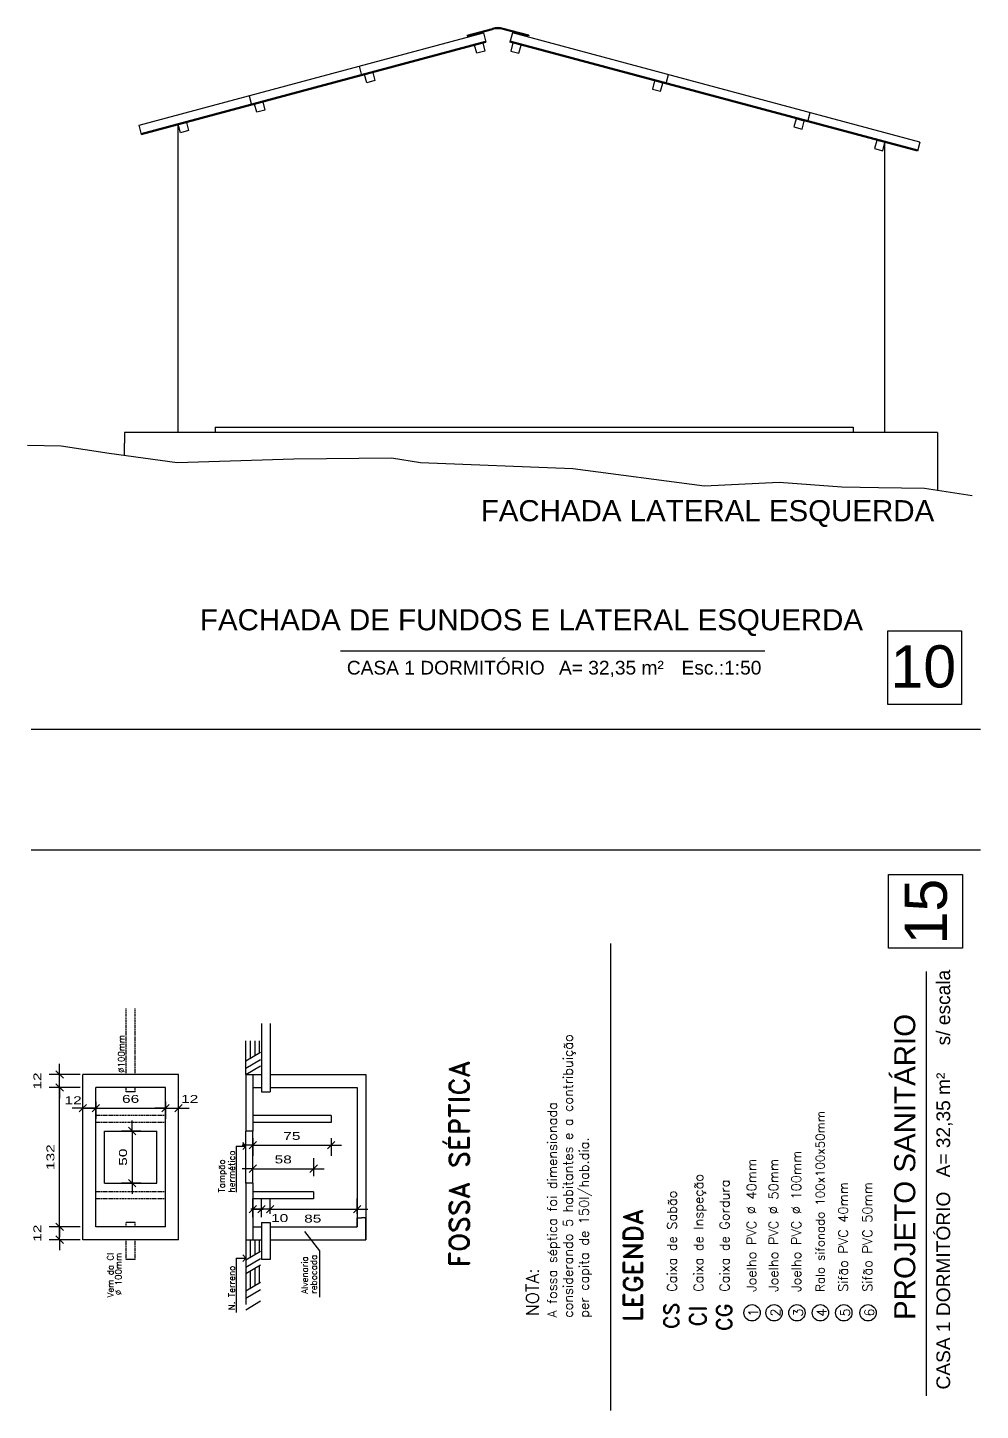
# Model space of a CAD drawing. Header units: millimetres. Extents: x 379 to 8329, y 269 to 4802.
# Drawn here: x 4833 to 5737, y 1172 to 2484 of the extents above; entities that cross this region are included whole.
import ezdxf

# ---------------------------------------------------------------- set-up
doc = ezdxf.new("R2010")
doc.units = ezdxf.units.MM
doc.header["$LTSCALE"] = 20
doc.header["$MEASUREMENT"] = 0
doc.linetypes.add('HIDDEN', pattern=[0.375, 0.25, -0.125])
for name, color, linetype in [('1', 7, 'Continuous'), ('Cotas', 7, 'Continuous'), ('ELE-TXT', 9, 'Continuous'), ('Esquadria', 3, 'Continuous'), ('GROSSA', 1, 'Continuous'), ('SAN-4', 4, 'Continuous'), ('SAN-SIMB', 2, 'Continuous'), ('SAN-TXT', 9, 'Continuous'), ('Texto', 2, 'Continuous')]:
    doc.layers.add(name, color=color, linetype=linetype)
doc.styles.add('BUILD', font='romand.shx')
doc.styles.add('REGUA100', font='arial.ttf', dxfattribs={"width": 1.4})
doc.styles.add('ROMANS', font='romans.shx')
doc.styles.add('Textos Gd.', font='arial.ttf', dxfattribs={"height": 0.15})
doc.dimstyles.new('ISO-25', dxfattribs={"dimscale": 5, "dimtxt": 1.5, "dimasz": 0.01, "dimexe": 2, "dimexo": 3, "dimgap": 0.98, "dimtad": 1, "dimrnd": 0.5, "dimtxsty": 'REGUA100', "dimblk1": 'COTATR', "dimblk2": 'COTATR', "dimsah": 1, "dimcen": 4, "dimdle": 4, "dimclrd": 1, "dimclre": 1, "dimclrt": 2, "dimaunit": 1, "dimadec": 0, "dimazin": 0, "dimtfac": 1, "dimtofl": 0, "dimtmove": 2, "dimatfit": 3, "dimldrblk": 'COTATR', "dimfxl": 1, "dimarcsym": 0})
doc.dimstyles.new('KARLA', dxfattribs={"dimscale": 0, "dimtxt": 0.1, "dimasz": 0.05, "dimexe": 0.05, "dimexo": 0.02, "dimgap": 0.05, "dimtad": 0, "dimdsep": 46, "dimtxsty": 'ROMANS', "dimblk1": 'OBLIQUE', "dimblk2": 'OBLIQUE', "dimsah": 1, "dimcen": 2.5, "dimdle": 0.05, "dimclrt": 3, "dimadec": 0, "dimazin": 0, "dimtfac": 1, "dimtdec": 4, "dimtofl": 0, "dimtmove": 0, "dimatfit": 3, "dimldrblk": 'OBLIQUE', "dimfxl": 1, "dimtolj": 1, "dimtzin": 0, "dimarcsym": 0})

# ---------------------------------------------------------------- blocks, each defined once
blk = doc.blocks.new('_Oblique')
at = {"layer": 'Esquadria', "color": 0, "lineweight": -2}
blk.add_line((-0.5, -0.5), (0.5, 0.5), dxfattribs=at)
blk = doc.blocks.new('*D216')
at = {"layer": 'DEFPOINTS', "color": 0, "transparency": 16777216}
for p in [(5145.9, 1355), (5145.9, 1346.4), (5154.2, 1334.1)]:
    blk.add_point(p, dxfattribs=at)
at = {"layer": 'SAN-SIMB', "color": 0, "lineweight": -2, "transparency": 16777216}
for p, q in [((5145.9, 1346.4), (5145.9, 1355)), ((5145.9, 1355), (5150, 1355)), ((5154.2, 1355), (5150.1, 1355)), ((5154.2, 1334.1), (5154.2, 1355))]:
    blk.add_line(p, q, dxfattribs=at)
at = {"layer": 'SAN-SIMB', "color": 0, "lineweight": -2, "transparency": 16777216, "xscale": 0.02, "yscale": 0.02, "zscale": 0.02, "rotation": 180}
blk.add_blockref('_Oblique', (5145.9, 1355), dxfattribs=at)
at = {"layer": 'SAN-SIMB', "color": 0, "lineweight": -2, "transparency": 16777216, "xscale": 0.02, "yscale": 0.02, "zscale": 0.02}
blk.add_blockref('_Oblique', (5154.2, 1355), dxfattribs=at)
at = {"layer": 'SAN-SIMB', "color": 3, "transparency": 16777216, "insert": (5150, 1355), "char_height": 0.06, "attachment_point": 5, "style": 'ROMANS'}
blk.add_mtext('\\A1;0.1', dxfattribs=at)
blk = doc.blocks.new('COTATR')
at = {"color": 6}
blk.add_line((-71, -71), (71, 71), dxfattribs=at)
at = {"color": 0, "linetype": 'ByBlock'}
blk.add_line((0, 0), (200, 0), dxfattribs=at)
blk = doc.blocks.new('*D217')
at = {"layer": '1', "color": 1, "lineweight": -2, "transparency": 16777216}
for p, q in [((4883.1, 1490.8), (4853.8, 1490.8)), ((4863.8, 1478.5), (4863.8, 1490.8)), ((4883.1, 1478.4), (4853.8, 1478.4))]:
    blk.add_line(p, q, dxfattribs=at)
at = {"layer": 'DEFPOINTS', "color": 0, "transparency": 16777216}
for p in [(4863.8, 1490.8), (4898.1, 1490.8), (4898.1, 1478.4)]:
    blk.add_point(p, dxfattribs=at)
at = {"layer": '1', "color": 1, "lineweight": -2, "transparency": 16777216, "xscale": 0.05, "yscale": 0.05, "zscale": 0.05}
for p, rotation in [((4863.8, 1490.8), 90), ((4863.8, 1478.4), 270)]:
    blk.add_blockref('COTATR', p, dxfattribs=dict(at, rotation=rotation))
at = {"layer": '1', "color": 2, "transparency": 16777216, "insert": (4842.7, 1484.6), "char_height": 7.5, "attachment_point": 5, "rotation": 90, "style": 'REGUA100'}
blk.add_mtext('12', dxfattribs=at)
blk = doc.blocks.new('*D218')
at = {"layer": '1', "color": 1, "lineweight": -2, "transparency": 16777216}
for p, q in [((4883.1, 1478.4), (4853.8, 1478.4)), ((4863.8, 1346.5), (4863.8, 1478.4)), ((4883.1, 1346.4), (4853.8, 1346.4))]:
    blk.add_line(p, q, dxfattribs=at)
at = {"layer": 'DEFPOINTS', "color": 0, "transparency": 16777216}
for p in [(4863.8, 1478.4), (4898.1, 1478.4), (4898.1, 1346.4)]:
    blk.add_point(p, dxfattribs=at)
at = {"layer": '1', "color": 1, "lineweight": -2, "transparency": 16777216, "xscale": 0.05, "yscale": 0.05, "zscale": 0.05}
for p, rotation in [((4863.8, 1478.4), 90), ((4863.8, 1346.4), 270)]:
    blk.add_blockref('COTATR', p, dxfattribs=dict(at, rotation=rotation))
at = {"layer": '1', "color": 2, "transparency": 16777216, "insert": (4855.1, 1412.4), "char_height": 7.5, "attachment_point": 5, "rotation": 90, "style": 'REGUA100'}
blk.add_mtext('132', dxfattribs=at)
blk = doc.blocks.new('*D219')
at = {"layer": '1', "color": 1, "lineweight": -2, "transparency": 16777216}
for p, q in [((4883.1, 1346.4), (4853.8, 1346.4)), ((4863.8, 1334.1), (4863.8, 1346.4)), ((4883.1, 1334.1), (4853.8, 1334.1))]:
    blk.add_line(p, q, dxfattribs=at)
at = {"layer": 'DEFPOINTS', "color": 0, "transparency": 16777216}
for p in [(4863.8, 1346.4), (4898.1, 1346.4), (4898.1, 1334.1)]:
    blk.add_point(p, dxfattribs=at)
at = {"layer": '1', "color": 1, "lineweight": -2, "transparency": 16777216, "xscale": 0.05, "yscale": 0.05, "zscale": 0.05}
for p, rotation in [((4863.8, 1346.4), 90), ((4863.8, 1334.1), 270)]:
    blk.add_blockref('COTATR', p, dxfattribs=dict(at, rotation=rotation))
at = {"layer": '1', "color": 2, "transparency": 16777216, "insert": (4842.7, 1340.3), "char_height": 7.5, "attachment_point": 5, "rotation": 90, "style": 'REGUA100'}
blk.add_mtext('12', dxfattribs=at)
blk = doc.blocks.new('*D220')
at = {"layer": '1', "color": 1, "lineweight": -2, "transparency": 16777216}
for p, q in [((4898.1, 1465), (4898.1, 1448.8)), ((4898.2, 1458.8), (4964.1, 1458.8)), ((4964.1, 1465), (4964.1, 1448.8))]:
    blk.add_line(p, q, dxfattribs=at)
at = {"layer": 'DEFPOINTS', "color": 0, "transparency": 16777216}
for p in [(4898.1, 1480), (4964.1, 1480), (4964.1, 1458.8)]:
    blk.add_point(p, dxfattribs=at)
at = {"layer": '1', "color": 1, "lineweight": -2, "transparency": 16777216, "xscale": 0.05, "yscale": 0.05, "zscale": 0.05, "rotation": 180}
blk.add_blockref('COTATR', (4898.1, 1458.8), dxfattribs=at)
at = {"layer": '1', "color": 1, "lineweight": -2, "transparency": 16777216, "xscale": 0.05, "yscale": 0.05, "zscale": 0.05}
blk.add_blockref('COTATR', (4964.1, 1458.8), dxfattribs=at)
at = {"layer": '1', "color": 2, "transparency": 16777216, "insert": (4931.1, 1467.6), "char_height": 7.5, "attachment_point": 5, "style": 'REGUA100'}
blk.add_mtext('66', dxfattribs=at)
blk = doc.blocks.new('*D221')
at = {"layer": '1', "color": 1, "lineweight": -2, "transparency": 16777216}
for p, q in [((4964.1, 1439.4), (4964.1, 1468.8)), ((4976.5, 1439.4), (4976.5, 1468.8)), ((4964.2, 1458.8), (4976.5, 1458.8))]:
    blk.add_line(p, q, dxfattribs=at)
at = {"layer": 'DEFPOINTS', "color": 0, "transparency": 16777216}
for p in [(4976.5, 1458.8), (4964.1, 1424.4), (4976.5, 1424.4)]:
    blk.add_point(p, dxfattribs=at)
at = {"layer": '1', "color": 1, "lineweight": -2, "transparency": 16777216, "xscale": 0.05, "yscale": 0.05, "zscale": 0.05, "rotation": 180}
blk.add_blockref('COTATR', (4964.1, 1458.8), dxfattribs=at)
at = {"layer": '1', "color": 1, "lineweight": -2, "transparency": 16777216, "xscale": 0.05, "yscale": 0.05, "zscale": 0.05}
blk.add_blockref('COTATR', (4976.5, 1458.8), dxfattribs=at)
at = {"layer": '1', "color": 2, "transparency": 16777216, "insert": (4987.1, 1467.6), "char_height": 7.5, "attachment_point": 5, "style": 'REGUA100'}
blk.add_mtext('12', dxfattribs=at)
blk = doc.blocks.new('*D222')
at = {"layer": '1', "color": 1, "lineweight": -2, "transparency": 16777216}
for p, q in [((4885.8, 1439.4), (4885.8, 1468.8)), ((4898.1, 1439.4), (4898.1, 1468.8)), ((4885.8, 1458.8), (4898.1, 1458.8))]:
    blk.add_line(p, q, dxfattribs=at)
at = {"layer": 'DEFPOINTS', "color": 0, "transparency": 16777216}
for p in [(4898.1, 1458.8), (4885.8, 1424.4), (4898.1, 1424.4)]:
    blk.add_point(p, dxfattribs=at)
at = {"layer": '1', "color": 1, "lineweight": -2, "transparency": 16777216, "xscale": 0.05, "yscale": 0.05, "zscale": 0.05, "rotation": 180}
blk.add_blockref('COTATR', (4885.8, 1458.8), dxfattribs=at)
at = {"layer": '1', "color": 1, "lineweight": -2, "transparency": 16777216, "xscale": 0.05, "yscale": 0.05, "zscale": 0.05}
blk.add_blockref('COTATR', (4898.1, 1458.8), dxfattribs=at)
at = {"layer": '1', "color": 2, "transparency": 16777216, "insert": (4876.6, 1466.4), "char_height": 7.5, "attachment_point": 5, "style": 'REGUA100'}
blk.add_mtext('12', dxfattribs=at)
blk = doc.blocks.new('*D223')
at = {"layer": '1', "color": 1, "lineweight": -2, "transparency": 16777216}
for p, q in [((4940.9, 1437.2), (4922.6, 1437.2)), ((4932.6, 1437.1), (4932.6, 1387.7)), ((4940.9, 1387.7), (4922.6, 1387.7))]:
    blk.add_line(p, q, dxfattribs=at)
at = {"layer": 'DEFPOINTS', "color": 0, "transparency": 16777216}
for p in [(4955.9, 1437.2), (4932.6, 1387.7), (4955.9, 1387.7)]:
    blk.add_point(p, dxfattribs=at)
at = {"layer": '1', "color": 1, "lineweight": -2, "transparency": 16777216, "xscale": 0.05, "yscale": 0.05, "zscale": 0.05}
for p, rotation in [((4932.6, 1437.2), 90), ((4932.6, 1387.7), 270)]:
    blk.add_blockref('COTATR', p, dxfattribs=dict(at, rotation=rotation))
at = {"layer": '1', "color": 2, "transparency": 16777216, "insert": (4923.9, 1412.4), "char_height": 7.5, "attachment_point": 5, "rotation": 90, "style": 'REGUA100'}
blk.add_mtext('50', dxfattribs=at)
blk = doc.blocks.new('*D224')
at = {"layer": '1', "color": 1, "lineweight": -2, "transparency": 16777216}
for p, q in [((5046.9, 1430.4), (5046.9, 1413.8)), ((5121.2, 1430.4), (5121.2, 1413.8)), ((5047, 1423.8), (5121.1, 1423.8))]:
    blk.add_line(p, q, dxfattribs=at)
at = {"layer": 'DEFPOINTS', "color": 0, "transparency": 16777216}
for p in [(5046.9, 1445.4), (5121.2, 1445.4), (5121.2, 1423.8)]:
    blk.add_point(p, dxfattribs=at)
at = {"layer": '1', "color": 1, "lineweight": -2, "transparency": 16777216, "xscale": 0.05, "yscale": 0.05, "zscale": 0.05, "rotation": 180}
blk.add_blockref('COTATR', (5046.9, 1423.8), dxfattribs=at)
at = {"layer": '1', "color": 1, "lineweight": -2, "transparency": 16777216, "xscale": 0.05, "yscale": 0.05, "zscale": 0.05}
blk.add_blockref('COTATR', (5121.2, 1423.8), dxfattribs=at)
at = {"layer": '1', "color": 2, "transparency": 16777216, "insert": (5084, 1432.5), "char_height": 7.5, "attachment_point": 5, "style": 'REGUA100'}
blk.add_mtext('75', dxfattribs=at)
blk = doc.blocks.new('*D225')
at = {"layer": '1', "color": 1, "lineweight": -2, "transparency": 16777216}
for p, q in [((5046.9, 1394.4), (5046.9, 1411.5)), ((5104.7, 1394.4), (5104.7, 1411.5)), ((5047, 1401.5), (5104.6, 1401.5))]:
    blk.add_line(p, q, dxfattribs=at)
at = {"layer": 'DEFPOINTS', "color": 0, "transparency": 16777216}
for p in [(5104.7, 1401.5), (5046.9, 1379.4), (5104.7, 1379.4)]:
    blk.add_point(p, dxfattribs=at)
at = {"layer": '1', "color": 1, "lineweight": -2, "transparency": 16777216, "xscale": 0.05, "yscale": 0.05, "zscale": 0.05, "rotation": 180}
blk.add_blockref('COTATR', (5046.9, 1401.5), dxfattribs=at)
at = {"layer": '1', "color": 1, "lineweight": -2, "transparency": 16777216, "xscale": 0.05, "yscale": 0.05, "zscale": 0.05}
blk.add_blockref('COTATR', (5104.7, 1401.5), dxfattribs=at)
at = {"layer": '1', "color": 2, "transparency": 16777216, "insert": (5075.8, 1410.2), "char_height": 7.5, "attachment_point": 5, "style": 'REGUA100'}
blk.add_mtext('58', dxfattribs=at)
blk = doc.blocks.new('*D226')
at = {"layer": '1', "color": 1, "lineweight": -2, "transparency": 16777216}
for p, q in [((5046.9, 1355.4), (5046.9, 1373.1)), ((5055.2, 1355.4), (5055.2, 1373.1)), ((5046.9, 1363.1), (5046.8, 1363.1)), ((5055.2, 1363.1), (5055.3, 1363.1))]:
    blk.add_line(p, q, dxfattribs=at)
at = {"layer": 'DEFPOINTS', "color": 0, "transparency": 16777216}
for p in [(5046.9, 1363.1), (5046.9, 1340.4), (5055.2, 1340.4)]:
    blk.add_point(p, dxfattribs=at)
at = {"layer": '1', "color": 1, "lineweight": -2, "transparency": 16777216, "xscale": 0.05, "yscale": 0.05, "zscale": 0.05}
blk.add_blockref('COTATR', (5046.9, 1363.1), dxfattribs=at)
at = {"layer": '1', "color": 1, "lineweight": -2, "transparency": 16777216, "xscale": 0.05, "yscale": 0.05, "zscale": 0.05, "rotation": 180}
blk.add_blockref('COTATR', (5055.2, 1363.1), dxfattribs=at)
at = {"layer": '1', "color": 2, "transparency": 16777216, "insert": (5072.4, 1354.6), "char_height": 7.5, "attachment_point": 5, "style": 'REGUA100'}
blk.add_mtext('10', dxfattribs=at)
blk = doc.blocks.new('*D227')
at = {"layer": '1', "color": 1, "lineweight": -2, "transparency": 16777216}
for p, q in [((5063.4, 1358.8), (5063.4, 1373.1)), ((5145.9, 1358.8), (5145.9, 1373.1)), ((5063.5, 1363.1), (5145.9, 1363.1))]:
    blk.add_line(p, q, dxfattribs=at)
at = {"layer": 'DEFPOINTS', "color": 0, "transparency": 16777216}
for p in [(5145.9, 1363.1), (5063.4, 1343.8), (5145.9, 1343.8)]:
    blk.add_point(p, dxfattribs=at)
at = {"layer": '1', "color": 1, "lineweight": -2, "transparency": 16777216, "xscale": 0.05, "yscale": 0.05, "zscale": 0.05, "rotation": 180}
blk.add_blockref('COTATR', (5063.4, 1363.1), dxfattribs=at)
at = {"layer": '1', "color": 1, "lineweight": -2, "transparency": 16777216, "xscale": 0.05, "yscale": 0.05, "zscale": 0.05}
blk.add_blockref('COTATR', (5145.9, 1363.1), dxfattribs=at)
at = {"layer": '1', "color": 2, "transparency": 16777216, "insert": (5103.8, 1354.1), "char_height": 7.5, "attachment_point": 5, "style": 'REGUA100'}
blk.add_mtext('85', dxfattribs=at)

msp = doc.modelspace()

# ---------------------------------------------------------------- linework, layer by layer
at = {"color": 1}
for p, q in [((5130.205, 1892.619), (5532.504, 1892.619)), ((5685.73, 1186.115), (5685.73, 1588.414))]:
    msp.add_line(p, q, dxfattribs=at)
at = {"layer": '1'}
for p, q in [((5147.726, 2447.006), (5265.569, 2478.582)), ((5250.1, 2476.507), (5274.16, 2482.954)), ((5250.359, 2475.542), (5274.16, 2481.919)), ((5265.569, 2478.582), (5267.898, 2469.888)), ((5308.573, 2476.507), (5284.513, 2482.954)), ((5308.314, 2475.542), (5284.513, 2481.919)), ((5293.104, 2478.582), (5290.775, 2469.888)), ((5679.475, 2375.054), (5293.104, 2478.582)), ((5149.796, 2439.278), (5267.639, 2470.854)), ((5150.055, 2438.312), (5267.898, 2469.888)), ((5250.1, 2476.507), (5250.359, 2475.542)), ((5677.145, 2366.361), (5290.775, 2469.888)), ((5677.404, 2367.327), (5291.034, 2470.854)), ((5308.573, 2476.507), (5308.314, 2475.542)), ((4939.086, 2391.101), (5147.726, 2447.006)), ((4941.156, 2383.373), (5149.796, 2439.278)), ((5147.726, 2447.006), (5150.055, 2438.312)), ((4941.415, 2382.408), (5150.055, 2438.312)), ((5440.891, 2438.982), (5438.562, 2430.289)), ((5043.406, 2419.053), (5045.735, 2410.36)), ((5575.155, 2403.007), (5572.825, 2394.313)), ((4941.415, 2382.408), (4939.086, 2391.101)), ((5679.475, 2375.054), (5677.145, 2366.361)), ((4925.287, 2099.654), (4925.287, 2099.654)), ((4925.287, 2089.654), (4925.287, 2089.654))]:
    msp.add_line(p, q, dxfattribs=at)
at = {"layer": '1', "color": 3}
for p, q in [((4976.337, 2099.654), (4976.337, 2391.765)), ((5646.337, 2099.654), (5646.337, 2374.616)), ((4925.287, 2099.654), (4925.287, 2089.654)), ((5011.337, 2104.654), (5011.337, 2099.654)), ((5616.337, 2104.654), (5616.337, 2099.654)), ((5696.337, 2099.654), (5696.337, 2044.653)), ((4925.287, 2077.83), (4925.287, 2089.654))]:
    msp.add_line(p, q, dxfattribs=at)
at = {"layer": '1', "color": 1}
for p, q in [((5736.833, 1818.046), (4836.833, 1818.046)), ((5736.833, 1703.615), (4836.833, 1703.615)), ((5736.833, 1703.615), (4836.833, 1703.615))]:
    msp.add_line(p, q, dxfattribs=at)
at = {"layer": '1'}
for points in [[(5259.343, 2459.314), (5257.273, 2467.041), (5265, 2469.112), (5267.071, 2461.385)], [(5299.33, 2459.314), (5301.4, 2467.041), (5293.673, 2469.112), (5291.602, 2461.385)], [(5155.023, 2431.362), (5152.953, 2439.089), (5160.68, 2441.159), (5162.751, 2433.432)], [(5433.593, 2423.338), (5435.664, 2431.066), (5427.936, 2433.136), (5425.866, 2425.409)], [(5050.703, 2403.409), (5048.633, 2411.136), (5056.36, 2413.207), (5058.431, 2405.48)], [(4978.407, 2384.037), (4976.337, 2391.765), (4984.064, 2393.835), (4986.134, 2386.108)], [(5567.857, 2387.362), (5569.928, 2395.09), (5562.2, 2397.16), (5560.13, 2389.433)], [(5644.266, 2366.889), (5646.337, 2374.616), (5638.609, 2376.687), (5636.539, 2368.959)]]:
    msp.add_lwpolyline(points, close=True, dxfattribs=at)
at = {"layer": '1', "color": 4}
for points in [[(4910.628, 2079.824), (4865.177, 2086.811), (4833.462, 2087.284)], [(5640.128, 2047.242), (5605.645, 2047.756), (5546.209, 2052.413), (5475.119, 2048.92), (5350.42, 2065.222), (5205.909, 2071.044), (5178.363, 2075.231), (5085.872, 2074.537), (4975.158, 2071.044), (4910.628, 2079.824)], [(5729.178, 2039.605), (5683.727, 2046.591), (5640.128, 2047.242)]]:
    msp.add_lwpolyline(points, dxfattribs=at)
at = {"layer": '1', "color": 1}
for points in [[(5649.101, 1841.724), (5649.101, 1911.724), (5719.101, 1911.724), (5719.101, 1841.724)], [(5649.833, 1610.615), (5649.833, 1680.615), (5719.833, 1680.615), (5719.833, 1610.615)]]:
    msp.add_lwpolyline(points, close=True, dxfattribs=at)
at = {"layer": '1'}
for centre in [(5279.337, 2463.636), (5279.337, 2462.601)]:
    msp.add_arc(centre, 20, 75, 105, dxfattribs=at)
at = {"layer": 'Cotas', "color": 3}
for p, q in [((5696.337, 2099.654), (4925.287, 2099.654)), ((5011.337, 2104.654), (5616.337, 2104.654))]:
    msp.add_line(p, q, dxfattribs=at)
at = {"layer": 'GROSSA'}
for p, q in [((5040.303, 1490.814), (5040.303, 1522.779)), ((5044.676, 1506.48), (5044.676, 1522.779)), ((5049.293, 1509.221), (5049.293, 1522.779)), ((5053.29, 1511.594), (5053.29, 1522.779)), ((5040.303, 1503.885), (5054.201, 1512.135)), ((5040.303, 1496.858), (5054.201, 1505.107)), ((5040.303, 1490.814), (5054.201, 1499.064)), ((5031.054, 1422.958), (5040.303, 1422.958)), ((5031.054, 1422.958), (5031.054, 1379.098)), ((5040.303, 1422.958), (5037.565, 1426.229)), ((5040.303, 1422.958), (5037.565, 1419.687)), ((5095.917, 1341.838), (5110.319, 1323.728)), ((5040.303, 1334.064), (5040.303, 1272.603)), ((5044.676, 1317.742), (5044.676, 1333.937)), ((5049.293, 1320.482), (5049.293, 1334.064)), ((5053.29, 1322.855), (5053.29, 1334.064)), ((5031.054, 1316.673), (5040.303, 1316.673)), ((5031.054, 1316.673), (5031.054, 1265.065)), ((5040.303, 1316.673), (5037.565, 1319.944)), ((5040.303, 1316.673), (5037.565, 1313.402)), ((5040.303, 1315.146), (5054.201, 1323.396)), ((5040.303, 1308.119), (5054.201, 1316.369)), ((5110.319, 1323.728), (5110.319, 1279.582)), ((5040.303, 1302.075), (5054.201, 1310.325)), ((5044.676, 1288.269), (5044.676, 1304.671)), ((5049.293, 1291.01), (5049.293, 1307.411)), ((5053.29, 1293.382), (5053.29, 1309.784)), ((5040.303, 1285.674), (5054.201, 1293.924)), ((5040.303, 1278.647), (5054.201, 1286.896)), ((5040.303, 1267.757), (5054.201, 1276.007))]:
    msp.add_line(p, q, dxfattribs=at)
at = {"layer": 'SAN-4'}
for p, q in [((4885.751, 1334.064), (4885.751, 1490.814)), ((4976.501, 1490.814), (4885.751, 1490.814)), ((4976.501, 1334.064), (4976.501, 1490.814)), ((5040.303, 1490.814), (5040.303, 1437.189)), ((5040.303, 1490.814), (5055.153, 1490.814)), ((5046.903, 1490.814), (5046.903, 1437.189)), ((5063.403, 1490.814), (5154.153, 1490.814)), ((5154.153, 1490.814), (5154.153, 1334.064)), ((4964.126, 1478.439), (4898.126, 1478.439)), ((4898.126, 1346.439), (4898.126, 1478.439)), ((4964.126, 1346.439), (4964.126, 1478.439)), ((5046.903, 1478.439), (5055.153, 1478.439)), ((5063.403, 1478.439), (5145.903, 1478.439)), ((5145.903, 1478.439), (5145.903, 1346.439)), ((5046.903, 1437.189), (5040.303, 1437.189)), ((5046.903, 1387.689), (5040.303, 1387.689)), ((5040.303, 1387.689), (5040.303, 1334.064)), ((5046.903, 1387.689), (5046.903, 1334.064)), ((4964.126, 1346.439), (4898.126, 1346.439)), ((5046.903, 1346.439), (5055.153, 1346.439)), ((5063.403, 1346.439), (5145.903, 1346.439)), ((4976.501, 1334.064), (4885.751, 1334.064)), ((5040.303, 1334.064), (5055.153, 1334.064)), ((5063.403, 1334.064), (5154.153, 1334.064))]:
    msp.add_line(p, q, dxfattribs=at)
at = {"layer": 'SAN-SIMB'}
for p, q in [((5386.562, 1172.3), (5386.562, 1615.143)), ((5040.303, 1387.689), (5040.303, 1437.189)), ((5046.903, 1387.689), (5046.903, 1437.189))]:
    msp.add_line(p, q, dxfattribs=at)
at = {"layer": 'SAN-SIMB', "color": 1}
for centre in [(5520.352, 1264.798), (5541.266, 1264.798), (5562.854, 1264.798), (5585.117, 1264.798), (5607.38, 1264.798), (5630.317, 1264.798)]:
    msp.add_circle(centre, 7.747, dxfattribs=at)
at = {"layer": 'Texto', "linetype": 'HIDDEN', "ltscale": 0.2}
for p, q in [((4927.001, 1490.814), (4927.001, 1553.614)), ((4935.251, 1490.814), (4935.251, 1553.614)), ((4927.001, 1474.314), (4927.001, 1478.439)), ((4935.251, 1474.314), (4935.251, 1478.439)), ((4964.126, 1452.039), (4898.126, 1452.039)), ((4964.126, 1445.439), (4898.126, 1445.439)), ((4964.126, 1379.439), (4898.126, 1379.439)), ((4964.126, 1372.839), (4898.126, 1372.839)), ((4927.001, 1346.439), (4927.001, 1350.564)), ((4935.251, 1346.439), (4935.251, 1350.564)), ((4927.001, 1315.364), (4927.001, 1334.064)), ((4935.251, 1315.364), (4935.251, 1334.064))]:
    msp.add_line(p, q, dxfattribs=at)
at = {"layer": 'Texto'}
for p, q in [((5055.153, 1539.279), (5055.153, 1474.314)), ((5063.403, 1539.279), (5063.403, 1474.314)), ((4935.251, 1474.314), (4927.001, 1474.314)), ((5055.153, 1474.314), (5063.403, 1474.314)), ((5121.153, 1452.039), (5046.903, 1452.039)), ((5121.153, 1445.439), (5046.903, 1445.439)), ((5121.153, 1452.039), (5121.153, 1445.439)), ((4906.376, 1437.189), (4955.876, 1437.189)), ((4906.376, 1387.689), (4906.376, 1437.189)), ((4955.876, 1387.689), (4955.876, 1437.189)), ((4906.376, 1387.689), (4955.876, 1387.689)), ((5104.653, 1379.439), (5046.903, 1379.439)), ((5104.653, 1379.439), (5104.653, 1372.839)), ((5104.653, 1372.839), (5046.903, 1372.839)), ((4935.251, 1350.564), (4927.001, 1350.564)), ((5055.153, 1350.564), (5063.403, 1350.564)), ((5055.153, 1350.564), (5055.153, 1315.364)), ((5063.403, 1350.564), (5063.403, 1315.364)), ((4935.251, 1315.364), (4927.001, 1315.364)), ((5063.403, 1315.364), (5055.153, 1315.364))]:
    msp.add_line(p, q, dxfattribs=at)

# ---------------------------------------------------------------- texts
at = {"layer": 'ELE-TXT', "style": 'BUILD'}
for s, height, p in [('FOSSA SÉPTICA', 18.9, (5252.048, 1308.056)), ('LEGENDA', 18, (5416.542, 1256.297)), ('NOTA:', 12, (5318.239, 1261.73))]:
    msp.add_text(s, height=height, rotation=90, dxfattribs=at).set_placement(p)
at = {"layer": 'SAN-TXT', "linetype": 'Continuous', "style": 'BUILD'}
for s, height, p in [('CS', 14.4, (5451.024, 1249.263)), ('CI', 15.84, (5476.905, 1251.526)), ('CG', 14.4, (5501.104, 1247.596))]:
    msp.add_text(s, height=height, rotation=90, dxfattribs=at).set_placement(p)
at = {"layer": 'Texto', "color": 3, "style": 'Textos Gd.'}
for s, height, p in [('FACHADA LATERAL ESQUERDA', 20, (5263.121, 2015.531)), ('FACHADA DE FUNDOS E LATERAL ESQUERDA', 20, (4996.872, 1912.092)), ('10', 40, (5651.733, 1857.84))]:
    msp.add_text(s, height=height, dxfattribs=at).set_placement(p)
at = {"layer": 'Texto', "color": 2, "style": 'Textos Gd.'}
for s, p in [('CASA 1 DORMITÓRIO', (5136.123, 1870.14)), ('A= 32,35 m²', (5337.273, 1870.14)), ('Esc.:1:50', (5453.49, 1870.14))]:
    msp.add_text(s, height=13, dxfattribs=at).set_placement(p)
at = {"layer": 'Texto', "color": 3, "style": 'Textos Gd.'}
for s, height, p in [('15', 40, (5705.129, 1614.27)), ('PROJETO SANITÁRIO', 20, (5675.119, 1258.03))]:
    msp.add_text(s, height=height, rotation=90, dxfattribs=at).set_placement(p)
at = {"layer": 'Texto', "color": 2}
for s, height, style, p in [('s/ escala', 13, 'Textos Gd.', (5708.209, 1518.433)), ('A= 32,35 m²', 13, 'Textos Gd.', (5708.209, 1393.183)), ('CASA 1 DORMITÓRIO', 13, 'Textos Gd.', (5708.209, 1192.033)), ('1', 9, 'ROMANS', (5526.12, 1261.185)), ('2', 9, 'ROMANS', (5547.033, 1261.185)), ('3', 9, 'ROMANS', (5568.622, 1261.185)), ('4', 9, 'ROMANS', (5590.885, 1261.185)), ('5', 9, 'ROMANS', (5613.148, 1261.185)), ('6', 9, 'ROMANS', (5636.085, 1261.185))]:
    msp.add_text(s, height=height, rotation=90, dxfattribs=dict(at, style=style)).set_placement(p)
at = {"layer": 'Texto', "style": 'ROMANS'}
for s, height, p in [('Ø100mm', 6, (4925.197, 1492.314)), ('considerando 5 habitantes e a contribuição', 9, (5350.37, 1260.152)), ('A fossa séptica foi dimensionada', 9, (5335.37, 1260.152)), ('Ralo sifonado 100x100x50mm', 8.25, (5589.047, 1284.653)), ('per capita de 150l/hab.dia.', 9, (5365.526, 1260.152)), ('hermético', 6, (5029.858, 1378.854)), ('Joelho PVC Ø 100mm', 9, (5566.784, 1284.653)), ('Tampão', 6, (5020.36, 1378.854)), ('Joelho PVC Ø 40mm', 9, (5524.282, 1284.653)), ('Joelho PVC Ø 50mm', 9, (5545.196, 1284.653)), ('Caixa de Inspeção', 9, (5474.076, 1284.653)), ('Caixa de Sabão', 9, (5448.972, 1284.653)), ('Caixa de Gordura', 9, (5498.825, 1284.653)), ('Sifão PVC 40mm', 9, (5611.31, 1284.653)), ('Sifão PVC 50mm', 9, (5634.248, 1284.653)), ('Vem da CI', 6, (4914.871, 1279.311)), ('Ø 100mm', 6, (4922.461, 1281.539)), ('Alvenaria ', 6, (5099.071, 1282.796)), ('rebocada', 6, (5107.618, 1282.796)), ('N. Terreno', 6, (5029.858, 1267.259))]:
    msp.add_text(s, height=height, rotation=90, dxfattribs=at).set_placement(p)

# ---------------------------------------------------------------- dimensions: what is measured, and where the dimension line sits
at = {"layer": '1', "color": 1}
for p1, p2, distance, text, picture, middle in [((4898.116, 1478.439), (4898.116, 1490.814), 34.314, '12', '*D217', (4842.687, 1484.626)), ((4898.126, 1346.439), (4898.126, 1478.439), 34.314, '132', '*D218', (4855.08, 1412.439)), ((4955.876, 1437.189), (4955.876, 1387.689), -23.239, '50', '*D223', (4923.907, 1412.439)), ((5046.903, 1445.439), (5121.153, 1445.439), -21.607, '75', '*D224', (5084.028, 1432.545)), ((4898.116, 1334.064), (4898.116, 1346.439), 34.314, '12', '*D219', (4842.687, 1340.251))]:
    dim = msp.add_aligned_dim(p1=p1, p2=p2, distance=distance, text=text, dimstyle='ISO-25', override={"dimblk": 'COTATR', "dimatfit": 2}, dxfattribs=at)
    dim.commit()
    dim.dimension.update_dxf_attribs({"geometry": picture, "text_midpoint": middle})
for base, p1, p2, angle, text, picture, middle in [((4898.126, 1458.764), (4885.751, 1424.45), (4898.126, 1424.45), 0, '12', '*D222', (4876.629, 1466.433)), ((4976.501, 1458.764), (4964.126, 1424.45), (4976.501, 1424.45), 0, '12', '*D221', (4987.149, 1467.575)), ((5046.903, 1363.081), (5055.153, 1340.416), (5046.903, 1340.416), 180, '10', '*D226', (5072.424, 1354.578)), ((5145.903, 1363.081), (5063.403, 1343.799), (5145.903, 1343.799), 0, '85', '*D227', (5103.778, 1354.076))]:
    dim = msp.add_linear_dim(base=base, p1=p1, p2=p2, angle=angle, text=text, dimstyle='ISO-25', override={"dimblk": 'COTATR', "dimatfit": 2}, dxfattribs=at)
    dim.commit()
    dim.dimension.update_dxf_attribs({"geometry": picture, "text_midpoint": middle, "dimtype": 161})
dim = msp.add_linear_dim(base=(4964.126, 1458.764), p1=(4898.126, 1480.011), p2=(4964.126, 1480.011), angle=0, dimstyle='ISO-25', override={"dimblk": 'COTATR', "dimatfit": 2}, dxfattribs=at)
dim.commit()
dim.dimension.update_dxf_attribs({"geometry": '*D220', "text_midpoint": (4931.126, 1467.575), "dimtype": 161})
dim = msp.add_aligned_dim(p1=(5046.903, 1379.439), p2=(5104.653, 1379.439), distance=22.023, dimstyle='ISO-25', override={"dimblk": 'COTATR', "dimatfit": 2}, dxfattribs=at)
dim.commit()
dim.dimension.update_dxf_attribs({"geometry": '*D225', "text_midpoint": (5075.778, 1410.191)})
at = {"layer": 'SAN-SIMB'}
dim = msp.add_linear_dim(base=(5145.903, 1354.964), p1=(5154.153, 1334.064), p2=(5145.903, 1346.439), angle=180, text='0.1', dimstyle='KARLA', override={"dimscale": 1, "dimtxt": 0.06, "dimasz": 0.02, "dimexe": 0.01, "dimexo": 0.01, "dimgap": 0.02, "dimdle": 0.01, "dimatfit": 1}, dxfattribs=at)
dim.commit()
dim.dimension.update_dxf_attribs({"geometry": '*D216', "text_midpoint": (5150.028, 1354.964)})

doc.saveas('drawing.dxf')
